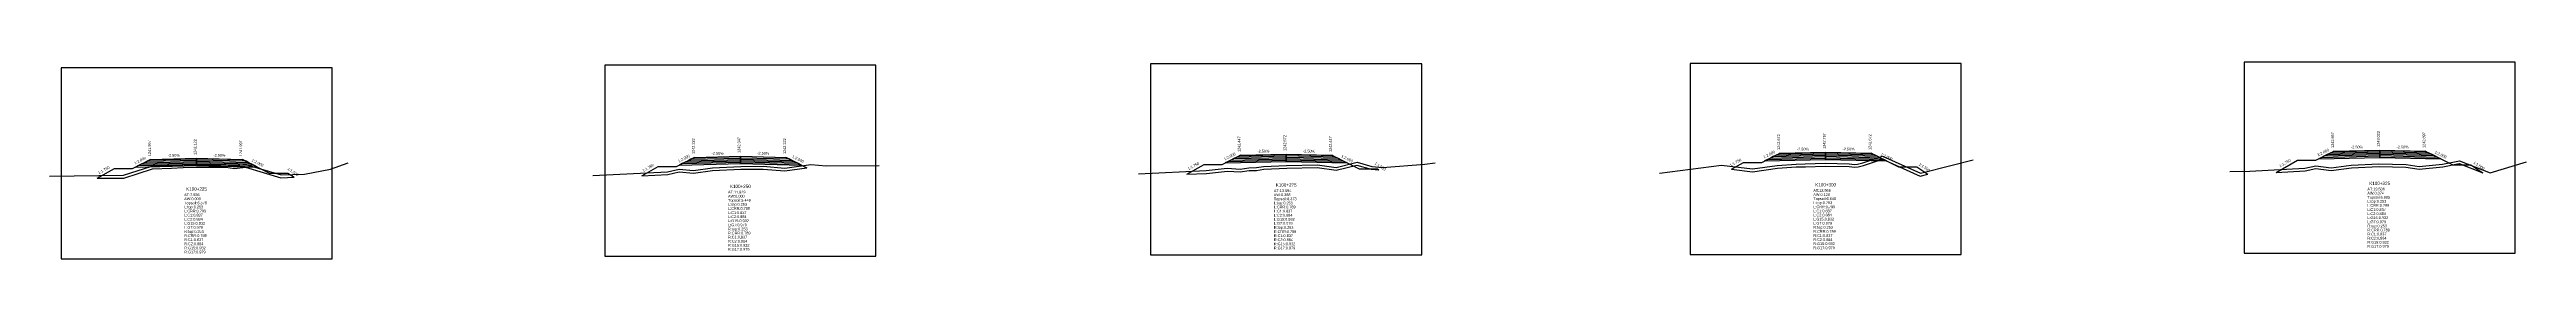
# Model space of a CAD drawing. Extents: x -7 to 78429, y 1189 to 1262.
# Drawn here: x 35241.2 to 35512.6, y 1231.1 to 1252.7 of the extents above; entities that cross this region are included whole.
import ezdxf
from ezdxf.enums import TextEntityAlignment as Align

# ---------------------------------------------------------------- set-up
doc = ezdxf.new("R2010")
doc.units = 0

msp = doc.modelspace()

# ---------------------------------------------------------------- linework, layer by layer
at = {"layer": 'A4_BORDER', "color": 7}
for points in [[(35242.446, 1231.066), (35272.146, 1231.066), (35272.146, 1252.066), (35242.446, 1252.066), (35242.446, 1231.066)], [(35302.043, 1231.35), (35331.743, 1231.35), (35331.743, 1252.35), (35302.043, 1252.35), (35302.043, 1231.35)], [(35361.856, 1231.511), (35391.556, 1231.511), (35391.556, 1252.511), (35361.856, 1252.511), (35361.856, 1231.511)], [(35420.975, 1231.528), (35450.675, 1231.528), (35450.675, 1252.528), (35420.975, 1252.528), (35420.975, 1231.528)], [(35481.691, 1231.685), (35511.391, 1231.685), (35511.391, 1252.685), (35481.691, 1252.685), (35481.691, 1231.685)]]:
    msp.add_lwpolyline(points, dxfattribs=at)
at = {"layer": 'CLEAR_GROUND', "color": 8}
for points in [[(35246.404, 1239.916), (35249.333, 1239.949), (35252.461, 1240.968), (35254.536, 1241.04), (35255.817, 1241.117), (35257.292, 1241.125), (35260.492, 1241.141), (35261.447, 1240.994), (35262.648, 1241.133), (35266.525, 1239.983), (35267.98, 1240.041)], [(35306.104, 1240.2), (35308.94, 1240.34), (35310.195, 1240.622), (35311.768, 1240.479), (35313.851, 1240.758), (35316.945, 1240.928), (35319.393, 1240.94), (35321.765, 1240.734), (35324.17, 1241.084)], [(35365.804, 1240.361), (35367.97, 1240.46), (35370.26, 1240.715), (35371.678, 1240.63), (35372.652, 1240.758), (35373.471, 1240.793), (35374.263, 1240.914), (35376.763, 1241.031), (35380.111, 1241.088), (35382.198, 1240.812), (35384.465, 1241.368), (35386.025, 1240.938), (35386.859, 1240.845)], [(35425.504, 1240.918), (35427.825, 1240.641), (35430.544, 1241.03), (35432.607, 1241.181), (35433.604, 1241.192), (35435.772, 1241.27), (35438.397, 1241.206), (35438.987, 1241.147), (35439.375, 1241.183), (35439.969, 1241.319), (35442.058, 1242.03), (35446.175, 1240.163), (35447.016, 1240.378)], [(35485.204, 1240.562), (35488.384, 1240.722), (35489.554, 1240.983), (35491.21, 1240.785), (35493.438, 1241.078), (35496.468, 1241.205), (35499.423, 1241.13), (35500.863, 1240.907), (35503.455, 1241.174), (35505.26, 1241.537), (35507.834, 1240.535)]]:
    msp.add_lwpolyline(points, dxfattribs=at)
at = {"layer": 'DESIGN_ROAD_TRIMMED', "color": 1}
for points in [[(35246.404, 1239.916), (35248.296, 1240.997), (35250.296, 1240.997), (35252.296, 1241.997), (35252.296, 1241.997), (35252.191, 1241.944), (35252.191, 1241.944), (35251.875, 1241.786), (35251.875, 1241.786), (35251.56, 1241.629), (35251.56, 1241.629), (35251.244, 1241.471), (35251.244, 1241.471), (35250.928, 1241.313), (35250.928, 1241.313), (35250.612, 1241.155), (35257.296, 1241.322), (35257.296, 1241.472), (35257.296, 1241.472), (35257.296, 1241.622), (35257.296, 1241.622), (35257.296, 1241.772), (35257.296, 1241.772), (35257.296, 1241.922), (35257.296, 1241.922), (35257.296, 1242.072), (35257.296, 1242.072), (35257.296, 1242.122), (35257.296, 1242.122), (35257.296, 1242.122), (35257.296, 1242.122), (35257.296, 1242.122), (35257.296, 1242.072), (35257.296, 1242.072), (35257.296, 1241.922), (35257.296, 1241.922), (35257.296, 1241.772), (35257.296, 1241.772), (35257.296, 1241.622), (35257.296, 1241.622), (35257.296, 1241.472), (35257.296, 1241.472), (35257.296, 1241.322), (35263.981, 1241.155), (35263.665, 1241.313), (35263.665, 1241.313), (35263.349, 1241.471), (35263.349, 1241.471), (35263.033, 1241.629), (35263.033, 1241.629), (35262.717, 1241.786), (35262.717, 1241.786), (35262.402, 1241.944), (35262.402, 1241.944), (35262.296, 1241.997), (35262.296, 1241.997), (35265.296, 1240.497), (35267.296, 1240.497), (35267.98, 1240.041)], [(35306.104, 1240.2), (35307.893, 1241.222), (35309.893, 1241.222), (35311.893, 1242.222), (35311.893, 1242.222), (35311.788, 1242.169), (35311.788, 1242.169), (35311.472, 1242.011), (35311.472, 1242.011), (35311.156, 1241.854), (35311.156, 1241.854), (35310.84, 1241.696), (35310.84, 1241.696), (35310.525, 1241.538), (35310.525, 1241.538), (35310.209, 1241.38), (35316.893, 1241.547), (35316.893, 1241.697), (35316.893, 1241.697), (35316.893, 1241.847), (35316.893, 1241.847), (35316.893, 1241.997), (35316.893, 1241.997), (35316.893, 1242.147), (35316.893, 1242.147), (35316.893, 1242.297), (35316.893, 1242.297), (35316.893, 1242.347), (35316.893, 1242.347), (35316.893, 1242.347), (35316.893, 1242.347), (35316.893, 1242.347), (35316.893, 1242.297), (35316.893, 1242.297), (35316.893, 1242.147), (35316.893, 1242.147), (35316.893, 1241.997), (35316.893, 1241.997), (35316.893, 1241.847), (35316.893, 1241.847), (35316.893, 1241.697), (35316.893, 1241.697), (35316.893, 1241.547), (35323.577, 1241.38), (35323.262, 1241.538), (35323.262, 1241.538), (35322.946, 1241.696), (35322.946, 1241.696), (35322.63, 1241.854), (35322.63, 1241.854), (35322.314, 1242.011), (35322.314, 1242.011), (35321.998, 1242.169), (35321.998, 1242.169), (35321.893, 1242.222), (35321.893, 1242.222), (35324.17, 1241.084)], [(35365.804, 1240.361), (35367.706, 1241.447), (35369.706, 1241.447), (35371.706, 1242.447), (35371.706, 1242.447), (35371.601, 1242.394), (35371.601, 1242.394), (35371.285, 1242.236), (35371.285, 1242.236), (35370.969, 1242.079), (35370.969, 1242.079), (35370.653, 1241.921), (35370.653, 1241.921), (35370.337, 1241.763), (35370.337, 1241.763), (35370.022, 1241.605), (35376.706, 1241.772), (35376.706, 1241.922), (35376.706, 1241.922), (35376.706, 1242.072), (35376.706, 1242.072), (35376.706, 1242.222), (35376.706, 1242.222), (35376.706, 1242.372), (35376.706, 1242.372), (35376.706, 1242.522), (35376.706, 1242.522), (35376.706, 1242.572), (35376.706, 1242.572), (35376.706, 1242.572), (35376.706, 1242.572), (35376.706, 1242.572), (35376.706, 1242.522), (35376.706, 1242.522), (35376.706, 1242.372), (35376.706, 1242.372), (35376.706, 1242.222), (35376.706, 1242.222), (35376.706, 1242.072), (35376.706, 1242.072), (35376.706, 1241.922), (35376.706, 1241.922), (35376.706, 1241.772), (35383.39, 1241.605), (35383.074, 1241.763), (35383.074, 1241.763), (35382.758, 1241.921), (35382.758, 1241.921), (35382.443, 1242.079), (35382.443, 1242.079), (35382.127, 1242.236), (35382.127, 1242.236), (35381.811, 1242.394), (35381.811, 1242.394), (35381.706, 1242.447), (35381.706, 1242.447), (35384.706, 1240.947), (35386.706, 1240.947), (35386.859, 1240.845)], [(35425.504, 1240.918), (35426.825, 1241.672), (35428.825, 1241.672), (35430.825, 1242.672), (35430.825, 1242.672), (35430.72, 1242.619), (35430.72, 1242.619), (35430.404, 1242.461), (35430.404, 1242.461), (35430.088, 1242.304), (35430.088, 1242.304), (35429.772, 1242.146), (35429.772, 1242.146), (35429.456, 1241.988), (35429.456, 1241.988), (35429.141, 1241.83), (35435.825, 1241.997), (35435.825, 1242.147), (35435.825, 1242.147), (35435.825, 1242.297), (35435.825, 1242.297), (35435.825, 1242.447), (35435.825, 1242.447), (35435.825, 1242.597), (35435.825, 1242.597), (35435.825, 1242.747), (35435.825, 1242.747), (35435.825, 1242.797), (35435.825, 1242.797), (35435.825, 1242.797), (35435.825, 1242.797), (35435.825, 1242.797), (35435.825, 1242.747), (35435.825, 1242.747), (35435.825, 1242.597), (35435.825, 1242.597), (35435.825, 1242.447), (35435.825, 1242.447), (35435.825, 1242.297), (35435.825, 1242.297), (35435.825, 1242.147), (35435.825, 1242.147), (35435.825, 1241.997), (35442.509, 1241.83), (35442.193, 1241.988), (35442.193, 1241.988), (35441.877, 1242.146), (35441.877, 1242.146), (35441.562, 1242.304), (35441.562, 1242.304), (35441.246, 1242.461), (35441.246, 1242.461), (35440.93, 1242.619), (35440.93, 1242.619), (35440.825, 1242.672), (35440.825, 1242.672), (35443.825, 1241.172), (35445.825, 1241.172), (35447.016, 1240.378)], [(35485.204, 1240.562), (35487.541, 1241.897), (35489.541, 1241.897), (35491.541, 1242.897), (35491.541, 1242.897), (35491.435, 1242.844), (35491.435, 1242.844), (35491.12, 1242.686), (35491.12, 1242.686), (35490.804, 1242.529), (35490.804, 1242.529), (35490.488, 1242.371), (35490.488, 1242.371), (35490.172, 1242.213), (35490.172, 1242.213), (35489.856, 1242.055), (35496.541, 1242.222), (35496.541, 1242.372), (35496.541, 1242.372), (35496.541, 1242.522), (35496.541, 1242.522), (35496.541, 1242.672), (35496.541, 1242.672), (35496.541, 1242.822), (35496.541, 1242.822), (35496.541, 1242.972), (35496.541, 1242.972), (35496.541, 1243.022), (35496.541, 1243.022), (35496.541, 1243.022), (35496.541, 1243.022), (35496.541, 1243.022), (35496.541, 1242.972), (35496.541, 1242.972), (35496.541, 1242.822), (35496.541, 1242.822), (35496.541, 1242.672), (35496.541, 1242.672), (35496.541, 1242.522), (35496.541, 1242.522), (35496.541, 1242.372), (35496.541, 1242.372), (35496.541, 1242.222), (35503.225, 1242.055), (35502.909, 1242.213), (35502.909, 1242.213), (35502.593, 1242.371), (35502.593, 1242.371), (35502.278, 1242.529), (35502.278, 1242.529), (35501.962, 1242.686), (35501.962, 1242.686), (35501.646, 1242.844), (35501.646, 1242.844), (35501.541, 1242.897), (35501.541, 1242.897), (35504.541, 1241.397), (35506.541, 1241.397), (35507.834, 1240.535)]]:
    msp.add_lwpolyline(points, dxfattribs=at)
at = {"layer": 'FINISHED_ROAD', "color": 2}
for points in [[(35248.296, 1240.997), (35250.296, 1240.997), (35252.296, 1241.997), (35252.296, 1241.997), (35257.296, 1242.122), (35262.296, 1241.997), (35262.296, 1241.997), (35265.296, 1240.497), (35267.296, 1240.497)], [(35307.893, 1241.222), (35309.893, 1241.222), (35311.893, 1242.222), (35311.893, 1242.222), (35316.893, 1242.347), (35321.893, 1242.222), (35321.893, 1242.222)], [(35367.706, 1241.447), (35369.706, 1241.447), (35371.706, 1242.447), (35371.706, 1242.447), (35376.706, 1242.572), (35381.706, 1242.447), (35381.706, 1242.447), (35384.706, 1240.947), (35386.706, 1240.947)], [(35426.825, 1241.672), (35428.825, 1241.672), (35430.825, 1242.672), (35430.825, 1242.672), (35435.825, 1242.797), (35440.825, 1242.672), (35440.825, 1242.672), (35443.825, 1241.172), (35445.825, 1241.172)], [(35487.541, 1241.897), (35489.541, 1241.897), (35491.541, 1242.897), (35491.541, 1242.897), (35496.541, 1243.022), (35501.541, 1242.897), (35501.541, 1242.897), (35504.541, 1241.397), (35506.541, 1241.397)]]:
    msp.add_lwpolyline(points, dxfattribs=at)
at = {"layer": 'LAYER_0', "color": 4}
for points in [[(35252.296, 1241.997), (35252.191, 1241.944), (35257.296, 1242.072), (35257.296, 1242.122)], [(35311.893, 1242.222), (35311.788, 1242.169), (35316.893, 1242.297), (35316.893, 1242.347)], [(35371.706, 1242.447), (35371.601, 1242.394), (35376.706, 1242.522), (35376.706, 1242.572)], [(35430.825, 1242.672), (35430.72, 1242.619), (35435.825, 1242.747), (35435.825, 1242.797)], [(35491.541, 1242.897), (35491.435, 1242.844), (35496.541, 1242.972), (35496.541, 1243.022)]]:
    msp.add_lwpolyline(points, dxfattribs=at)
at = {"layer": 'LAYER_1', "color": 4}
for points in [[(35252.191, 1241.944), (35251.875, 1241.786), (35257.296, 1241.922), (35257.296, 1242.072)], [(35311.788, 1242.169), (35311.472, 1242.011), (35316.893, 1242.147), (35316.893, 1242.297)], [(35371.601, 1242.394), (35371.285, 1242.236), (35376.706, 1242.372), (35376.706, 1242.522)], [(35430.72, 1242.619), (35430.404, 1242.461), (35435.825, 1242.597), (35435.825, 1242.747)], [(35491.435, 1242.844), (35491.12, 1242.686), (35496.541, 1242.822), (35496.541, 1242.972)]]:
    msp.add_lwpolyline(points, dxfattribs=at)
at = {"layer": 'LAYER_10', "color": 6}
for points in [[(35263.349, 1241.471), (35263.665, 1241.313), (35257.296, 1241.472), (35257.296, 1241.622)], [(35322.946, 1241.696), (35323.262, 1241.538), (35316.893, 1241.697), (35316.893, 1241.847)], [(35382.758, 1241.921), (35383.074, 1241.763), (35376.706, 1241.922), (35376.706, 1242.072)], [(35441.877, 1242.146), (35442.193, 1241.988), (35435.825, 1242.147), (35435.825, 1242.297)], [(35502.593, 1242.371), (35502.909, 1242.213), (35496.541, 1242.372), (35496.541, 1242.522)]]:
    msp.add_lwpolyline(points, dxfattribs=at)
at = {"layer": 'LAYER_11', "color": 6}
for points in [[(35263.665, 1241.313), (35263.981, 1241.155), (35257.296, 1241.322), (35257.296, 1241.472)], [(35323.262, 1241.538), (35323.577, 1241.38), (35316.893, 1241.547), (35316.893, 1241.697)], [(35383.074, 1241.763), (35383.39, 1241.605), (35376.706, 1241.772), (35376.706, 1241.922)], [(35442.193, 1241.988), (35442.509, 1241.83), (35435.825, 1241.997), (35435.825, 1242.147)], [(35502.909, 1242.213), (35503.225, 1242.055), (35496.541, 1242.222), (35496.541, 1242.372)]]:
    msp.add_lwpolyline(points, dxfattribs=at)
at = {"layer": 'LAYER_2', "color": 4}
for points in [[(35251.875, 1241.786), (35251.56, 1241.629), (35257.296, 1241.772), (35257.296, 1241.922)], [(35311.472, 1242.011), (35311.156, 1241.854), (35316.893, 1241.997), (35316.893, 1242.147)], [(35371.285, 1242.236), (35370.969, 1242.079), (35376.706, 1242.222), (35376.706, 1242.372)], [(35430.404, 1242.461), (35430.088, 1242.304), (35435.825, 1242.447), (35435.825, 1242.597)], [(35491.12, 1242.686), (35490.804, 1242.529), (35496.541, 1242.672), (35496.541, 1242.822)]]:
    msp.add_lwpolyline(points, dxfattribs=at)
at = {"layer": 'LAYER_3', "color": 4}
for points in [[(35251.56, 1241.629), (35251.244, 1241.471), (35257.296, 1241.622), (35257.296, 1241.772)], [(35311.156, 1241.854), (35310.84, 1241.696), (35316.893, 1241.847), (35316.893, 1241.997)], [(35370.969, 1242.079), (35370.653, 1241.921), (35376.706, 1242.072), (35376.706, 1242.222)], [(35430.088, 1242.304), (35429.772, 1242.146), (35435.825, 1242.297), (35435.825, 1242.447)], [(35490.804, 1242.529), (35490.488, 1242.371), (35496.541, 1242.522), (35496.541, 1242.672)]]:
    msp.add_lwpolyline(points, dxfattribs=at)
at = {"layer": 'LAYER_4', "color": 4}
for points in [[(35251.244, 1241.471), (35250.928, 1241.313), (35257.296, 1241.472), (35257.296, 1241.622)], [(35310.84, 1241.696), (35310.525, 1241.538), (35316.893, 1241.697), (35316.893, 1241.847)], [(35370.653, 1241.921), (35370.337, 1241.763), (35376.706, 1241.922), (35376.706, 1242.072)], [(35429.772, 1242.146), (35429.456, 1241.988), (35435.825, 1242.147), (35435.825, 1242.297)], [(35490.488, 1242.371), (35490.172, 1242.213), (35496.541, 1242.372), (35496.541, 1242.522)]]:
    msp.add_lwpolyline(points, dxfattribs=at)
at = {"layer": 'LAYER_5', "color": 4}
for points in [[(35250.928, 1241.313), (35250.612, 1241.155), (35257.296, 1241.322), (35257.296, 1241.472)], [(35310.525, 1241.538), (35310.209, 1241.38), (35316.893, 1241.547), (35316.893, 1241.697)], [(35370.337, 1241.763), (35370.022, 1241.605), (35376.706, 1241.772), (35376.706, 1241.922)], [(35429.456, 1241.988), (35429.141, 1241.83), (35435.825, 1241.997), (35435.825, 1242.147)], [(35490.172, 1242.213), (35489.856, 1242.055), (35496.541, 1242.222), (35496.541, 1242.372)]]:
    msp.add_lwpolyline(points, dxfattribs=at)
at = {"layer": 'LAYER_6', "color": 6}
for points in [[(35262.296, 1241.997), (35262.402, 1241.944), (35257.296, 1242.072), (35257.296, 1242.122)], [(35321.893, 1242.222), (35321.998, 1242.169), (35316.893, 1242.297), (35316.893, 1242.347)], [(35381.706, 1242.447), (35381.811, 1242.394), (35376.706, 1242.522), (35376.706, 1242.572)], [(35440.825, 1242.672), (35440.93, 1242.619), (35435.825, 1242.747), (35435.825, 1242.797)], [(35501.541, 1242.897), (35501.646, 1242.844), (35496.541, 1242.972), (35496.541, 1243.022)]]:
    msp.add_lwpolyline(points, dxfattribs=at)
at = {"layer": 'LAYER_7', "color": 6}
for points in [[(35262.402, 1241.944), (35262.717, 1241.786), (35257.296, 1241.922), (35257.296, 1242.072)], [(35321.998, 1242.169), (35322.314, 1242.011), (35316.893, 1242.147), (35316.893, 1242.297)], [(35381.811, 1242.394), (35382.127, 1242.236), (35376.706, 1242.372), (35376.706, 1242.522)], [(35440.93, 1242.619), (35441.246, 1242.461), (35435.825, 1242.597), (35435.825, 1242.747)], [(35501.646, 1242.844), (35501.962, 1242.686), (35496.541, 1242.822), (35496.541, 1242.972)]]:
    msp.add_lwpolyline(points, dxfattribs=at)
at = {"layer": 'LAYER_8', "color": 6}
for points in [[(35262.717, 1241.786), (35263.033, 1241.629), (35257.296, 1241.772), (35257.296, 1241.922)], [(35322.314, 1242.011), (35322.63, 1241.854), (35316.893, 1241.997), (35316.893, 1242.147)], [(35382.127, 1242.236), (35382.443, 1242.079), (35376.706, 1242.222), (35376.706, 1242.372)], [(35441.246, 1242.461), (35441.562, 1242.304), (35435.825, 1242.447), (35435.825, 1242.597)], [(35501.962, 1242.686), (35502.278, 1242.529), (35496.541, 1242.672), (35496.541, 1242.822)]]:
    msp.add_lwpolyline(points, dxfattribs=at)
at = {"layer": 'LAYER_9', "color": 6}
for points in [[(35263.033, 1241.629), (35263.349, 1241.471), (35257.296, 1241.622), (35257.296, 1241.772)], [(35322.63, 1241.854), (35322.946, 1241.696), (35316.893, 1241.847), (35316.893, 1241.997)], [(35382.443, 1242.079), (35382.758, 1241.921), (35376.706, 1242.072), (35376.706, 1242.222)], [(35441.562, 1242.304), (35441.877, 1242.146), (35435.825, 1242.297), (35435.825, 1242.447)], [(35502.278, 1242.529), (35502.593, 1242.371), (35496.541, 1242.522), (35496.541, 1242.672)]]:
    msp.add_lwpolyline(points, dxfattribs=at)
at = {"layer": 'NATURAL_GROUND', "color": 3}
for points in [[(35241.187, 1240.156), (35249.283, 1240.249), (35252.408, 1241.266), (35254.521, 1241.339), (35255.807, 1241.417), (35257.29, 1241.425), (35260.514, 1241.441), (35261.452, 1241.297), (35262.674, 1241.438), (35266.562, 1240.285), (35269.141, 1240.388), (35271.99, 1240.905), (35273.917, 1241.613)], [(35300.742, 1240.235), (35308.899, 1240.638), (35310.175, 1240.925), (35311.761, 1240.781), (35313.823, 1241.057), (35316.936, 1241.228), (35319.405, 1241.24), (35321.756, 1241.036), (35324.632, 1241.454), (35326.288, 1241.28), (35332.108, 1241.329)], [(35360.534, 1240.418), (35367.947, 1240.76), (35370.253, 1241.016), (35371.667, 1240.931), (35372.626, 1241.058), (35373.442, 1241.092), (35374.233, 1241.213), (35376.754, 1241.331), (35380.128, 1241.389), (35382.182, 1241.116), (35384.47, 1241.678), (35386.082, 1241.234), (35387.251, 1241.103), (35391.897, 1241.455), (35393.022, 1241.613)], [(35417.612, 1240.48), (35424.421, 1241.349), (35427.822, 1240.944), (35430.512, 1241.328), (35432.595, 1241.481), (35433.597, 1241.492), (35435.77, 1241.57), (35438.416, 1241.506), (35438.988, 1241.448), (35439.328, 1241.48), (35439.887, 1241.608), (35442.074, 1242.352), (35446.203, 1240.48), (35449.708, 1241.375), (35452.002, 1241.938)], [(35480.103, 1240.663), (35482.298, 1240.717), (35488.344, 1241.02), (35489.539, 1241.287), (35491.209, 1241.087), (35493.412, 1241.377), (35496.466, 1241.505), (35499.45, 1241.429), (35500.871, 1241.209), (35503.41, 1241.47), (35505.287, 1241.848), (35508.658, 1240.536), (35512.626, 1241.735)]]:
    msp.add_lwpolyline(points, dxfattribs=at)
at = {"layer": 'STRUCTURE_LEFT', "color": 4}
for points in [[(35252.296, 1241.997), (35252.191, 1241.944), (35252.191, 1241.944), (35251.875, 1241.786), (35251.875, 1241.786), (35251.56, 1241.629), (35251.56, 1241.629), (35251.244, 1241.471), (35251.244, 1241.471), (35250.928, 1241.313), (35250.928, 1241.313), (35250.612, 1241.155), (35257.296, 1241.322), (35257.296, 1241.472), (35257.296, 1241.472), (35257.296, 1241.622), (35257.296, 1241.622), (35257.296, 1241.772), (35257.296, 1241.772), (35257.296, 1241.922), (35257.296, 1241.922), (35257.296, 1242.072), (35257.296, 1242.072), (35257.296, 1242.122), (35257.296, 1242.122)], [(35311.893, 1242.222), (35311.788, 1242.169), (35311.788, 1242.169), (35311.472, 1242.011), (35311.472, 1242.011), (35311.156, 1241.854), (35311.156, 1241.854), (35310.84, 1241.696), (35310.84, 1241.696), (35310.525, 1241.538), (35310.525, 1241.538), (35310.209, 1241.38), (35316.893, 1241.547), (35316.893, 1241.697), (35316.893, 1241.697), (35316.893, 1241.847), (35316.893, 1241.847), (35316.893, 1241.997), (35316.893, 1241.997), (35316.893, 1242.147), (35316.893, 1242.147), (35316.893, 1242.297), (35316.893, 1242.297), (35316.893, 1242.347), (35316.893, 1242.347)], [(35371.706, 1242.447), (35371.601, 1242.394), (35371.601, 1242.394), (35371.285, 1242.236), (35371.285, 1242.236), (35370.969, 1242.079), (35370.969, 1242.079), (35370.653, 1241.921), (35370.653, 1241.921), (35370.337, 1241.763), (35370.337, 1241.763), (35370.022, 1241.605), (35376.706, 1241.772), (35376.706, 1241.922), (35376.706, 1241.922), (35376.706, 1242.072), (35376.706, 1242.072), (35376.706, 1242.222), (35376.706, 1242.222), (35376.706, 1242.372), (35376.706, 1242.372), (35376.706, 1242.522), (35376.706, 1242.522), (35376.706, 1242.572), (35376.706, 1242.572)], [(35430.825, 1242.672), (35430.72, 1242.619), (35430.72, 1242.619), (35430.404, 1242.461), (35430.404, 1242.461), (35430.088, 1242.304), (35430.088, 1242.304), (35429.772, 1242.146), (35429.772, 1242.146), (35429.456, 1241.988), (35429.456, 1241.988), (35429.141, 1241.83), (35435.825, 1241.997), (35435.825, 1242.147), (35435.825, 1242.147), (35435.825, 1242.297), (35435.825, 1242.297), (35435.825, 1242.447), (35435.825, 1242.447), (35435.825, 1242.597), (35435.825, 1242.597), (35435.825, 1242.747), (35435.825, 1242.747), (35435.825, 1242.797), (35435.825, 1242.797)], [(35491.541, 1242.897), (35491.435, 1242.844), (35491.435, 1242.844), (35491.12, 1242.686), (35491.12, 1242.686), (35490.804, 1242.529), (35490.804, 1242.529), (35490.488, 1242.371), (35490.488, 1242.371), (35490.172, 1242.213), (35490.172, 1242.213), (35489.856, 1242.055), (35496.541, 1242.222), (35496.541, 1242.372), (35496.541, 1242.372), (35496.541, 1242.522), (35496.541, 1242.522), (35496.541, 1242.672), (35496.541, 1242.672), (35496.541, 1242.822), (35496.541, 1242.822), (35496.541, 1242.972), (35496.541, 1242.972), (35496.541, 1243.022), (35496.541, 1243.022)]]:
    msp.add_lwpolyline(points, dxfattribs=at)
at = {"layer": 'STRUCTURE_RIGHT', "color": 6}
for points in [[(35257.296, 1242.122), (35257.296, 1242.122), (35257.296, 1242.072), (35257.296, 1242.072), (35257.296, 1241.922), (35257.296, 1241.922), (35257.296, 1241.772), (35257.296, 1241.772), (35257.296, 1241.622), (35257.296, 1241.622), (35257.296, 1241.472), (35257.296, 1241.472), (35257.296, 1241.322), (35263.981, 1241.155), (35263.665, 1241.313), (35263.665, 1241.313), (35263.349, 1241.471), (35263.349, 1241.471), (35263.033, 1241.629), (35263.033, 1241.629), (35262.717, 1241.786), (35262.717, 1241.786), (35262.402, 1241.944), (35262.402, 1241.944), (35262.296, 1241.997)], [(35316.893, 1242.347), (35316.893, 1242.347), (35316.893, 1242.297), (35316.893, 1242.297), (35316.893, 1242.147), (35316.893, 1242.147), (35316.893, 1241.997), (35316.893, 1241.997), (35316.893, 1241.847), (35316.893, 1241.847), (35316.893, 1241.697), (35316.893, 1241.697), (35316.893, 1241.547), (35323.577, 1241.38), (35323.262, 1241.538), (35323.262, 1241.538), (35322.946, 1241.696), (35322.946, 1241.696), (35322.63, 1241.854), (35322.63, 1241.854), (35322.314, 1242.011), (35322.314, 1242.011), (35321.998, 1242.169), (35321.998, 1242.169), (35321.893, 1242.222)], [(35376.706, 1242.572), (35376.706, 1242.572), (35376.706, 1242.522), (35376.706, 1242.522), (35376.706, 1242.372), (35376.706, 1242.372), (35376.706, 1242.222), (35376.706, 1242.222), (35376.706, 1242.072), (35376.706, 1242.072), (35376.706, 1241.922), (35376.706, 1241.922), (35376.706, 1241.772), (35383.39, 1241.605), (35383.074, 1241.763), (35383.074, 1241.763), (35382.758, 1241.921), (35382.758, 1241.921), (35382.443, 1242.079), (35382.443, 1242.079), (35382.127, 1242.236), (35382.127, 1242.236), (35381.811, 1242.394), (35381.811, 1242.394), (35381.706, 1242.447)], [(35435.825, 1242.797), (35435.825, 1242.797), (35435.825, 1242.747), (35435.825, 1242.747), (35435.825, 1242.597), (35435.825, 1242.597), (35435.825, 1242.447), (35435.825, 1242.447), (35435.825, 1242.297), (35435.825, 1242.297), (35435.825, 1242.147), (35435.825, 1242.147), (35435.825, 1241.997), (35442.509, 1241.83), (35442.193, 1241.988), (35442.193, 1241.988), (35441.877, 1242.146), (35441.877, 1242.146), (35441.562, 1242.304), (35441.562, 1242.304), (35441.246, 1242.461), (35441.246, 1242.461), (35440.93, 1242.619), (35440.93, 1242.619), (35440.825, 1242.672)], [(35496.541, 1243.022), (35496.541, 1243.022), (35496.541, 1242.972), (35496.541, 1242.972), (35496.541, 1242.822), (35496.541, 1242.822), (35496.541, 1242.672), (35496.541, 1242.672), (35496.541, 1242.522), (35496.541, 1242.522), (35496.541, 1242.372), (35496.541, 1242.372), (35496.541, 1242.222), (35503.225, 1242.055), (35502.909, 1242.213), (35502.909, 1242.213), (35502.593, 1242.371), (35502.593, 1242.371), (35502.278, 1242.529), (35502.278, 1242.529), (35501.962, 1242.686), (35501.962, 1242.686), (35501.646, 1242.844), (35501.646, 1242.844), (35501.541, 1242.897)]]:
    msp.add_lwpolyline(points, dxfattribs=at)

# ---------------------------------------------------------------- texts
at = {"layer": 'INFO_TEXT'}
for s, p in [('AT:7.556', (35255.946, 1237.966)), ('AW:0.000', (35255.946, 1237.516)), ('AT:11.829', (35315.543, 1238.25)), ('AW:0.000', (35315.543, 1237.8)), ('AT:13.594', (35375.356, 1238.411)), ('AW:0.368', (35375.356, 1237.961)), ('Topsoil:6.373', (35375.356, 1237.511)), ('AT:12.968', (35434.475, 1238.428)), ('AW:0.128', (35434.475, 1237.978)), ('Topsoil:6.640', (35434.475, 1237.528)), ('AT:19.506', (35495.191, 1238.585)), ('AW:0.074', (35495.191, 1238.135)), ('Topsoil:6.885', (35495.191, 1237.685)), ('Topsoil:6.578', (35255.946, 1237.066)), ('L:top:0.253', (35255.946, 1236.616)), ('L:CRR:0.789', (35255.946, 1236.166)), ('L:C1:0.837', (35255.946, 1235.716)), ('L:C2:0.884', (35255.946, 1235.266)), ('L:G15:0.932', (35255.946, 1234.816)), ('Topsoil:5.449', (35315.543, 1237.35)), ('L:top:0.253', (35315.543, 1236.9)), ('L:CRR:0.789', (35315.543, 1236.45)), ('L:C1:0.837', (35315.543, 1236)), ('L:C2:0.884', (35315.543, 1235.55)), ('L:G15:0.932', (35315.543, 1235.1)), ('L:top:0.253', (35375.356, 1237.061)), ('L:CRR:0.789', (35375.356, 1236.611)), ('L:C1:0.837', (35375.356, 1236.161)), ('L:C2:0.884', (35375.356, 1235.711)), ('L:G15:0.932', (35375.356, 1235.261)), ('L:G7:0.979', (35375.356, 1234.811)), ('L:top:0.253', (35434.475, 1237.078)), ('L:CRR:0.789', (35434.475, 1236.628)), ('L:C1:0.837', (35434.475, 1236.178)), ('L:C2:0.884', (35434.475, 1235.728)), ('L:G15:0.932', (35434.475, 1235.278)), ('L:G7:0.979', (35434.475, 1234.828)), ('L:top:0.253', (35495.191, 1237.235)), ('L:CRR:0.789', (35495.191, 1236.785)), ('L:C1:0.837', (35495.191, 1236.335)), ('L:C2:0.884', (35495.191, 1235.885)), ('L:G15:0.932', (35495.191, 1235.435)), ('L:G7:0.979', (35495.191, 1234.985)), ('L:G7:0.979', (35255.946, 1234.366)), ('R:top:0.253', (35255.946, 1233.916)), ('R:CRR:0.789', (35255.946, 1233.466)), ('R:C1:0.837', (35255.946, 1233.016)), ('R:C2:0.884', (35255.946, 1232.566)), ('R:G15:0.932', (35255.946, 1232.116)), ('L:G7:0.979', (35315.543, 1234.65)), ('R:top:0.253', (35315.543, 1234.2)), ('R:CRR:0.789', (35315.543, 1233.75)), ('R:C1:0.837', (35315.543, 1233.3)), ('R:C2:0.884', (35315.543, 1232.85)), ('R:G15:0.932', (35315.543, 1232.4)), ('R:top:0.253', (35375.356, 1234.361)), ('R:CRR:0.789', (35375.356, 1233.911)), ('R:C1:0.837', (35375.356, 1233.461)), ('R:C2:0.884', (35375.356, 1233.011)), ('R:G15:0.932', (35375.356, 1232.561)), ('R:G17:0.979', (35375.356, 1232.111)), ('R:top:0.253', (35434.475, 1234.378)), ('R:CRR:0.789', (35434.475, 1233.928)), ('R:C1:0.837', (35434.475, 1233.478)), ('R:C2:0.884', (35434.475, 1233.028)), ('R:G15:0.932', (35434.475, 1232.578)), ('R:G17:0.979', (35434.475, 1232.128)), ('R:top:0.253', (35495.191, 1234.535)), ('R:CRR:0.789', (35495.191, 1234.085)), ('R:C1:0.837', (35495.191, 1233.635)), ('R:C2:0.884', (35495.191, 1233.185)), ('R:G15:0.932', (35495.191, 1232.735)), ('R:G17:0.979', (35495.191, 1232.285)), ('R:G17:0.979', (35255.946, 1231.666)), ('R:G17:0.979', (35315.543, 1231.95))]:
    msp.add_text(s, height=0.3, dxfattribs=at).set_placement(p)
at = {"layer": 'LEFT_TEXT_H'}
for s, p in [('1241.997', (35252.296, 1242.357)), ('1242.222', (35311.893, 1242.582)), ('1242.447', (35371.706, 1242.807)), ('1242.672', (35430.825, 1243.032)), ('1242.897', (35491.541, 1243.257))]:
    msp.add_text(s, height=0.3, rotation=90, dxfattribs=at).set_placement(p)
at = {"layer": 'POINT_TEXT_H'}
for s, p in [('1242.122', (35257.296, 1242.482)), ('1242.347', (35316.893, 1242.707)), ('1242.572', (35376.706, 1242.932)), ('1242.797', (35435.825, 1243.157)), ('1243.022', (35496.541, 1243.382))]:
    msp.add_text(s, height=0.3, rotation=90, dxfattribs=at).set_placement(p)
at = {"layer": 'RIGHT_TEXT_H'}
for s, p in [('1241.997', (35262.296, 1242.357)), ('1242.222', (35321.893, 1242.582)), ('1242.447', (35381.706, 1242.807)), ('1242.672', (35440.825, 1243.032)), ('1242.897', (35501.541, 1243.257))]:
    msp.add_text(s, height=0.3, rotation=90, dxfattribs=at).set_placement(p)
at = {"layer": 'SLOPE_left'}
for s, rotation, p in [('1:1.750', 29.745, (35247.261, 1240.613)), ('1:2.000', 26.565, (35251.216, 1241.658)), ('1:1.750', 29.745, (35306.91, 1240.867)), ('1:2.000', 26.565, (35310.813, 1241.883)), ('1:1.750', 29.745, (35366.666, 1241.06)), ('1:2.000', 26.565, (35370.625, 1242.108)), ('1:1.750', 29.745, (35426.075, 1241.451)), ('1:2.000', 26.565, (35429.744, 1242.333)), ('1:1.750', 29.745, (35486.283, 1241.386)), ('1:2.000', 26.565, (35490.46, 1242.558))]:
    msp.add_text(s, height=0.3, rotation=rotation, dxfattribs=at).set_placement(p, align=Align.BOTTOM_CENTER)
at = {"layer": 'SLOPE_right'}
for s, rotation, p in [('1:2.000', -26.565, (35263.877, 1241.408)), ('1:1.500', -33.69, (35267.738, 1240.419)), ('1:2.000', -26.565, (35323.112, 1241.814)), ('1:2.000', -26.565, (35383.286, 1241.858)), ('1:1.500', -33.69, (35386.882, 1241.046)), ('1:2.000', -26.565, (35442.405, 1242.083)), ('1:1.500', -33.69, (35446.52, 1240.925)), ('1:2.000', -26.565, (35503.121, 1242.308)), ('1:1.500', -33.69, (35507.287, 1241.116))]:
    msp.add_text(s, height=0.3, rotation=rotation, dxfattribs=at).set_placement(p, align=Align.BOTTOM_CENTER)
at = {"layer": 'SLOPE_TEXT'}
for p in [(35433.325, 1242.975), (35438.325, 1242.975), (35494.041, 1243.199), (35499.041, 1243.199), (35254.796, 1242.3), (35259.796, 1242.3), (35314.393, 1242.524), (35319.393, 1242.524), (35374.206, 1242.749), (35379.206, 1242.749)]:
    msp.add_text('-2.50%', height=0.3, dxfattribs=at).set_placement(p, align=Align.CENTER)
at = {"layer": 'STATION_TITLE'}
for s, p in [('K100+225', (35257.296, 1238.566)), ('K100+250', (35316.893, 1238.85)), ('K100+275', (35376.706, 1239.011)), ('K100+300', (35435.825, 1239.028)), ('K100+325', (35496.541, 1239.185))]:
    msp.add_text(s, height=0.36, dxfattribs=at).set_placement(p, align=Align.CENTER)

doc.saveas('drawing.dxf')
